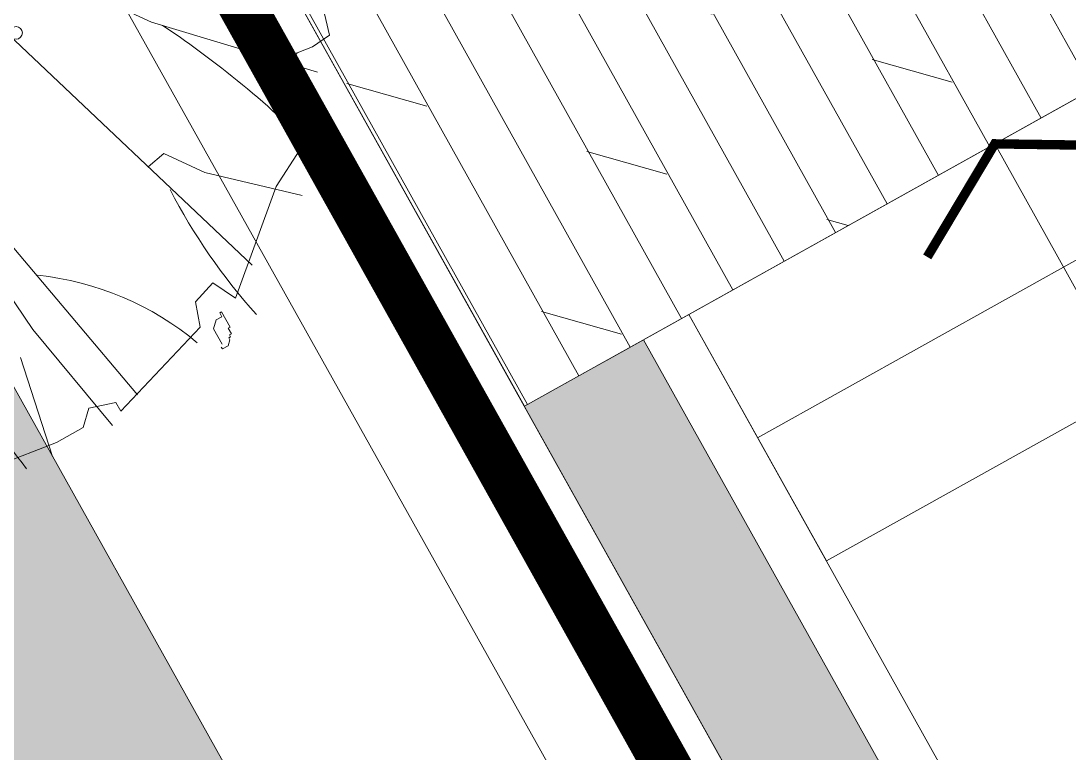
# Model space of a CAD drawing. Header units: millimetres. Extents: x 567980 to 569372, y 2065777 to 2066674.
# Drawn here: x 568956.779 to 568959.006, y 2066330.79 to 2066332.346 of the extents above; entities that cross this region are included whole.
import ezdxf

# ---------------------------------------------------------------- set-up
doc = ezdxf.new("R2010")
doc.units = ezdxf.units.MM
doc.linetypes.add('CENTER', pattern=[3, 1.5, -0.5, 0.5, -0.5])
for name, color, linetype, lineweight in [('A-TUONG', 255, 'Continuous', 35), ('boDnv', 54, 'Continuous', 25), ('E- CHU THICH', 162, 'Continuous', 13), ('E- RANH GIOI', 1, 'CENTER', 13), ('E- THAY', 9, 'Continuous', 20), ('E-Manh', 251, 'Continuous', 13), ('i_Cay', 114, 'Continuous', 13), ('i_Hatch', 250, 'Continuous', 13), ('LD-THAY', 9, 'Continuous', 13)]:
    doc.layers.add(name, color=color, linetype=linetype, lineweight=lineweight)
doc.layers.add('ChiaLo', color=128, linetype='CENTER')
doc.layers.add('loKBT', color=42, linetype='Continuous')
pattern_1 = [(29.19218123277867, (562691.9203229424, 2061569.385537665), (-0.02438702664148963, 0.0436494322024267), []), (74.19218123277868, (562691.9203229424, 2061569.385537665), (-0.136072917459498, 0.03852481105722828), [0.0707106781187533, -0.1414213562375066])]

# ---------------------------------------------------------------- blocks, each defined once
blk = doc.blocks.new('NEN')
at = {"layer": 'ChiaLo', "ltscale": 5}
blk.add_lwpolyline([(249.558451000019, -21.00064596487209), (269.0492452097824, -55.93070381018333)], dxfattribs=at)
at = {"layer": 'loKBT'}
for points in [[(270.2194911817787, -32.37480169744231), (259.3038481050171, -38.46567488787696), (269.0492452097824, -55.93070381018333), (279.9648882864276, -49.83983061998151)], [(259.3038481049007, -38.4656748874113), (242.2672662525438, -47.97200071043335), (248.9861992651131, -61.40590008976869), (255.589052624302, -63.44142265454866), (269.0492452098988, -55.93070381041616)]]:
    blk.add_lwpolyline(points, close=True, dxfattribs=at)
blk = doc.blocks.new('SAN VUON BT A-BT1')
at = {"layer": 'i_Hatch', "true_color": 0x46cb3a, "transparency": 33554687}
h = blk.add_hatch(dxfattribs=at)
h.set_pattern_fill('CROSS', color=95, scale=300, double=1)
h.set_pattern_definition([(0, (2832.471804052591, -202892.1308809184), (75, 75), [37.5, -112.5]), (90, (2851.221804052591, -202910.8808809183), (-74.99999999999999, 75), [37.5, -112.5])])
h.paths.add_polyline_path([(7163776.864386948, 841296.910365944), (7151496.864386948, 841296.910365944), (7151496.864386948, 841006.910365944), (7163486.864386948, 841006.910365944), (7163486.864386948, 821856.910365944), (7163776.864386948, 821856.910365944)])
h.paths.add_polyline_path([(7158157.283433403, 822152.3777757367), (7151786.864386949, 822152.3777756564), (7151786.864386949, 839436.8804223271), (7151496.864386948, 839436.8686022377), (7151496.864386948, 821856.910365944), (7151496.864386948, 821516.9103659827), (7158157.283433396, 821516.9103659128)])
at = {"layer": 'i_Hatch', "transparency": 33554687}
h = blk.add_hatch(dxfattribs=at)
h.set_pattern_fill('DOLMIT', color=256, scale=500, angle=90, double=1)
h.set_pattern_definition([(90, (2832.471804052591, -202862.1308809184), (-125, 7.7e-15), []), (135, (2832.471804052591, -202862.1308809184), (-249.9999995804921, -249.9999995804921), [176.7766952966368, -353.5533905932737])])
h.paths.add_polyline_path([(7153136.765294363, 839436.8859294639), (7153396.840497333, 839436.8630951007), (7153396.850810148, 839436.9233952842), (7161886.864608527, 839436.9225160485), (7161886.852458509, 835656.8262963376), (7163376.852236928, 835656.827295598), (7163376.864386948, 840926.910365944), (7151496.864386948, 840926.910365944), (7151496.852236928, 839436.8388431835), (7153136.765294363, 839436.9101813809)])
at = {"layer": 'E- CHU THICH', "const_width": 20}
blk.add_lwpolyline([(7152399.337035959, 839296.8749298312), (7152641.824149049, 839436.8749298303), (7152641.82414896, 839436.8749298303), (7152641.824149049, 839436.8749298303), (7152884.311262063, 839296.8749298312)], dxfattribs=at)
at = {"layer": 'E- CHU THICH'}
blk.add_lwpolyline([(7152641.82414896, 839436.8749298303), (7152641.82414896, 838836.8749299052)], dxfattribs=at)
at = {"layer": 'E- RANH GIOI', "ltscale": 0.1, "const_width": 100}
blk.add_lwpolyline([(7151386.86438695, 821436.910365944), (7163886.864386948, 821436.910365944), (7163886.864386948, 841436.910365944), (7151386.86438695, 841436.910365944)], close=True, dxfattribs=at)
at = {"layer": 'E- THAY'}
for p, q in [((7153136.765294363, 839436.8745122823), (7151696.852165948, 839436.8745122823)), ((7151896.852782408, 838836.8745122821), (7151896.852782408, 839436.8745122823)), ((7153386.817629852, 839136.8565095579), (7151896.852000508, 839136.8745122823)), ((7153386.796024676, 838836.7672425536), (7151896.852273246, 838836.8745122823))]:
    blk.add_line(p, q, dxfattribs=at)
at = {"layer": 'E-Manh'}
for p, q in [((7151496.864386948, 841326.910365944), (7151496.864386948, 821886.910365944)), ((7151786.851731919, 839436.8745122823), (7151786.864386949, 822182.377775656)), ((7151896.851727768, 839436.8745122823), (7151896.864386949, 822292.3777757328))]:
    blk.add_line(p, q, dxfattribs=at)
for points in [[(7151496.864386948, 841326.910365944), (7151496.864386948, 821546.9103659827), (7158267.258378486, 821546.9103659117)], [(7153136.765294363, 839436.8745122823), (7151496.852236928, 839436.8745122823), (7151496.864386948, 840926.910365944), (7163376.864386948, 840926.910365944)]]:
    blk.add_lwpolyline(points, dxfattribs=at)
at = {"layer": 'i_Hatch', "transparency": 33554687}
blk.add_line((7153496.864469307, 839436.910365944), (7151496.864386948, 839436.910365944), dxfattribs=at)
blk = doc.blocks.new('MBT1 BT1')
at = {"layer": 'E- RANH GIOI', "ltscale": 0.1, "const_width": 100}
blk.add_lwpolyline([(7075416.345703125, 1014867.457519531), (7087916.345703125, 1014867.457275391), (7087916.345703125, 1034867.457519531), (7075416.345703125, 1034867.457519531)], close=True, dxfattribs=at)
at = {"layer": 'E- THAY'}
blk.add_blockref('SAN VUON BT A-BT1', (-75970.5185546875, 193430.5471191406), dxfattribs=at)
blk = doc.blocks.new('BT-01')
at = {"layer": 'loKBT'}
for points in [[(7833505.235778634, 959890.6271613672), (7814005.85038672, 959899.636371252), (7813320.652116598, 944902.5202951015), (7818090.005713883, 939907.9764685356), (7833495.999999898, 939900.8585091294)], [(7845998.841185628, 959884.8547993688), (7833505.235778413, 959890.627160948), (7833496, 939900.8585093105), (7845989.605407111, 939895.0861475206)]]:
    blk.add_lwpolyline(points, close=True, dxfattribs=at)
blk = doc.blocks.new('mb-cay34')
for p, q in [((888.8170479651308, 228.0431290157139), (919.2039636618573, 11.40215981868095)), ((748.2775909826158, -7.601484743645412), (938.1957578589206, 30.40573707548901)), ((919.2039636618573, 11.40215981868095), (919.2039636618573, -45.60863926308228)), ((368.4412572329165, -22.80431963154115), (714.0923164479318, -53.21012400672772)), ((714.0923164479318, -53.21012400672772), (941.9941166983336, -95.01802089507693)), ((919.2039636618573, -45.60863926308228), (892.6154068045433, -72.21370126353577)), ((892.6154068045433, -72.21370126353577), (907.808887142164, -121.6230156016536)), ((539.3676299107028, -91.21727852616459), (915.4056048209897, -163.4309797897003)), ((926.8006813406827, -121.6230156016536), (862.2284911078168, -326.8618922855239)), ((907.808887142164, -121.6230156016536), (926.8006813406827, -121.6230156016536)), ((212.708364892751, -281.2532530224416), (809.051422376069, -467.4885524495038)), ((862.2284911078168, -326.8618922855239), (816.6481400548946, -342.0647944731172)), ((816.6481400548946, -342.0647944731172), (801.4547046972436, -387.6734337361995)), ((877.1497778448974, -347.0990333124064), (864.9839734091072, -359.2725002672523)), ((909.5920849387765, -347.0990333124064), (877.1497778448974, -347.0990333124064)), ((913.64735308307, -343.0413321417291), (917.7026212288183, -343.0413321417291)), ((917.7026212288183, -343.0413321417291), (917.7026212288183, -355.2146779489703)), ((864.9839734091072, -359.2725002672523), (864.9839734091072, -371.4458460744937)), ((901.481467683334, -367.3880237562116), (901.481467683334, -371.4458460744937)), ((905.5368167930283, -367.3880237562116), (901.481467683334, -367.3880237562116)), ((905.5368167930283, -363.3303225855343), (905.5368167930283, -367.3880237562116)), ((909.5920849387765, -363.3303225855343), (905.5368167930283, -363.3303225855343)), ((917.7026212288183, -355.2146779489703), (909.5920849387765, -363.3303225855343)), ((554.5610652683533, -387.6734337361995), (546.964347589528, -425.6805882556363)), ((801.4547046972436, -387.6734337361995), (847.0350557501661, -410.4777533677403)), ((856.8733561536644, -371.4458460744937), (856.8733561536644, -375.5036683927756)), ((864.9839734091072, -371.4458460744937), (856.8733561536644, -371.4458460744937)), ((889.3156632460884, -375.5036683927756), (856.8733561536644, -375.5036683927756)), ((889.3156632460884, -371.4458460744937), (889.3156632460884, -375.5036683927756)), ((901.481467683334, -371.4458460744937), (889.3156632460884, -371.4458460744937)), ((546.964347589528, -425.6805882556363), (615.3348966603517, -475.089969887631)), ((847.0350557501661, -410.4777533677403), (702.6972399296938, -577.7094082324762)), ((254.4903571077157, -475.089969887631), (322.8609061785391, -524.4993515254464)), ((615.3348966603517, -475.089969887631), (740.6808733037905, -611.9158876826986)), ((322.8609061785391, -524.4993515254464), (554.5610652683533, -748.7418054719452)), ((702.6972399296938, -577.7094082324762), (664.7136065541417, -649.9230421963148)), ((664.7136065541417, -649.9230421963148), (565.9561417865916, -725.9374858404044)), ((524.1741495730821, -695.5316814593969), (505.1823553745633, -733.5389032843523)), ((565.9561417865916, -725.9374858404044), (524.1741495730821, -695.5316814593969)), ((505.1823553745633, -733.5389032843523), (508.9807142139759, -763.9446403540205)), ((508.9807142139759, -763.9446403540205), (505.1823553745633, -801.9518621789757)), ((505.1823553745633, -801.9518621789757), (246.8936394288903, -877.966238517547))]:
    blk.add_line(p, q)
blk.add_circle((217.1510773347109, -295.2454438142013), 11.73883638059978)
for centre, radius, start, end in [((1051.863512206182, 958.3508592506404), 882.5869489766797, 248.5621882123188, 262.3516403262367), ((1080.650827361387, 206.7175554577261), 550.5090916566896, 215.1499914686794, 249.1841310851539), ((647.6209917760569, -1519.731491367565), 1117.437996667152, 77.335217439101, 91.8505245175354), ((1164.849064056761, 1073.525902675465), 1812.758776178943, 242.864429262467, 255.3538598326805)]:
    blk.add_arc(centre, radius, start, end)

msp = doc.modelspace()

# ---------------------------------------------------------------- block references
at = {"layer": 'boDnv'}
msp.add_blockref('NEN', (568697.4807461541, 2066371.697269554), dxfattribs=at)

# ---------------------------------------------------------------- next in the draw order: block references
at = {"layer": 'LD-THAY', "xscale": 0.0009994885116012015, "yscale": 0.0009994885116012015, "zscale": 0.0009994885116012015, "rotation": 29.16570913589107}
msp.add_blockref('MBT1 BT1', (563285.6580779583, 2061983.671414569, -0.0003433574239588166), dxfattribs=at)

# ---------------------------------------------------------------- next in the draw order: hatches: boundary and pattern name
at = {"layer": 'i_Hatch', "transparency": 33554687}
h = msp.add_hatch(dxfattribs=at)
h.set_pattern_fill('DOLMIT', color=256, scale=0.2000000000002788, angle=29.19218123277867, double=1)
h.set_pattern_definition(pattern_1)
h.paths.add_polyline_path([(568956.4581287598, 2066332.113487282), (568962.6872845256, 2066320.976244998), (568961.6579766675, 2066320.400544721), (568960.2832475976, 2066322.858452122), (568960.2832475976, 2066322.858452122), (568958.4292828663, 2066326.173195586), (568956.0045216541, 2066330.508478553), (568949.8199508239, 2066327.049394479), (568949.2442499526, 2066328.078702456)])

# ---------------------------------------------------------------- next in the draw order: linework, layer by layer
at = {"layer": 'A-TUONG', "elevation": -0.0003433574239588166}
msp.add_lwpolyline([(568956.7733472005, 2066333.228832327), (568939.7549002008, 2066323.71039817), (568946.4679847729, 2066310.290166001), (568953.0699712799, 2066308.255945228), (568966.5312333284, 2066315.782497787), (568956.7733472005, 2066333.228832327)], dxfattribs=at)
at = {"layer": 'E- RANH GIOI', "ltscale": 0.05, "const_width": 0.09994635036299977, "elevation": -0.0003433574239588166}
msp.add_lwpolyline([(568939.7549002008, 2066323.71039817), (568956.7733472005, 2066333.228832327), (568966.5312333284, 2066315.782497787), (568953.0699712799, 2066308.255945228), (568946.4679847729, 2066310.290166001)], close=True, dxfattribs=at)
at = {"layer": 'LD-THAY'}
msp.add_line((568965.4158880457, 2066316.097716109, -0.0003433574239588166), (568956.4581287598, 2066332.113487282, -0.0003433574239588166), dxfattribs=at)
at = {"layer": 'LD-THAY', "elevation": -0.0003433574239588166}
for points in [[(568956.7733472005, 2066333.228832327), (568939.7549002008, 2066323.71039817), (568946.4679847729, 2066310.290166001), (568953.0699712799, 2066308.255945228), (568966.5312333284, 2066315.782497787), (568956.7733472005, 2066333.228832327)], [(568964.3865801876, 2066315.522015356), (568964.6793094099, 2066314.998638161), (568966.2319943444, 2066315.867068492), (568956.6887764949, 2066332.929593581), (568940.0666595843, 2066323.632829935), (568940.7922673508, 2066322.090951079)]]:
    msp.add_lwpolyline(points, dxfattribs=at)

# ---------------------------------------------------------------- next in the draw order: block references
at = {"layer": 'i_Cay', "extrusion": (0, 0, -1), "xscale": 0.001142244004148569, "yscale": 0.001142244004148569, "zscale": -0.001142244004148568, "rotation": 240.7813373756499}
msp.add_blockref('mb-cay34', (-568956.3528955516, 2066332.372784694, 0.0003433574239588166), dxfattribs=at)
at = {"layer": 'loKBT', "xscale": 0.001000000000001394, "yscale": 0.001000000000001394, "zscale": 0.001000000000001394, "rotation": 29.19218123277868}
msp.add_blockref('BT-01', (562586.395041767, 2061674.527818253, -0.0003433574239588166), dxfattribs=at)

# ---------------------------------------------------------------- next in the draw order: block references
at = {"layer": 'LD-THAY', "xscale": 0.0009994885116012015, "yscale": 0.0009994885116012015, "zscale": 0.0009994885116012015, "rotation": 29.16570913589107}
msp.add_blockref('MBT1 BT1', (563285.6580779583, 2061983.671414569, -0.0003433574239588166), dxfattribs=at)

# ---------------------------------------------------------------- next in the draw order: hatches: boundary and pattern name
at = {"layer": 'i_Hatch', "transparency": 33554687}
h = msp.add_hatch(dxfattribs=at)
h.set_pattern_fill('DOLMIT', color=256, scale=0.2000000000002788, angle=29.19218123277867, double=1)
h.set_pattern_definition(pattern_1)
h.paths.add_polyline_path([(568956.4581287598, 2066332.113487282), (568962.6872845256, 2066320.976244998), (568961.6579766675, 2066320.400544721), (568960.2832475976, 2066322.858452122), (568960.2832475976, 2066322.858452122), (568958.4292828663, 2066326.173195586), (568956.0045216541, 2066330.508478553), (568949.8199508239, 2066327.049394479), (568949.2442499526, 2066328.078702456)])

# ---------------------------------------------------------------- next in the draw order: linework, layer by layer
at = {"layer": 'A-TUONG', "elevation": -0.0003433574239588166}
msp.add_lwpolyline([(568956.7733472005, 2066333.228832327), (568939.7549002008, 2066323.71039817), (568946.4679847729, 2066310.290166001), (568953.0699712799, 2066308.255945228), (568966.5312333284, 2066315.782497787), (568956.7733472005, 2066333.228832327)], dxfattribs=at)
at = {"layer": 'E- RANH GIOI', "ltscale": 0.05, "const_width": 0.09994635036299977, "elevation": -0.0003433574239588166}
msp.add_lwpolyline([(568939.7549002008, 2066323.71039817), (568956.7733472005, 2066333.228832327), (568966.5312333284, 2066315.782497787), (568953.0699712799, 2066308.255945228), (568946.4679847729, 2066310.290166001)], close=True, dxfattribs=at)
at = {"layer": 'LD-THAY'}
msp.add_line((568965.4158880457, 2066316.097716109, -0.0003433574239588166), (568956.4581287598, 2066332.113487282, -0.0003433574239588166), dxfattribs=at)
at = {"layer": 'LD-THAY', "elevation": -0.0003433574239588166}
for points in [[(568956.7733472005, 2066333.228832327), (568939.7549002008, 2066323.71039817), (568946.4679847729, 2066310.290166001), (568953.0699712799, 2066308.255945228), (568966.5312333284, 2066315.782497787), (568956.7733472005, 2066333.228832327)], [(568964.3865801876, 2066315.522015356), (568964.6793094099, 2066314.998638161), (568966.2319943444, 2066315.867068492), (568956.6887764949, 2066332.929593581), (568940.0666595843, 2066323.632829935), (568940.7922673508, 2066322.090951079)]]:
    msp.add_lwpolyline(points, dxfattribs=at)

# ---------------------------------------------------------------- next in the draw order: block references
at = {"layer": 'i_Cay', "extrusion": (0, 0, -1), "xscale": 0.001142244004148569, "yscale": 0.001142244004148569, "zscale": -0.001142244004148568, "rotation": 240.7813373756499}
msp.add_blockref('mb-cay34', (-568956.3528955516, 2066332.372784694, 0.0003433574239588166), dxfattribs=at)
at = {"layer": 'loKBT', "xscale": 0.001000000000001394, "yscale": 0.001000000000001394, "zscale": 0.001000000000001394, "rotation": 29.19218123277868}
msp.add_blockref('BT-01', (562586.395041767, 2061674.527818253, -0.0003433574239588166), dxfattribs=at)

doc.saveas('drawing.dxf')
